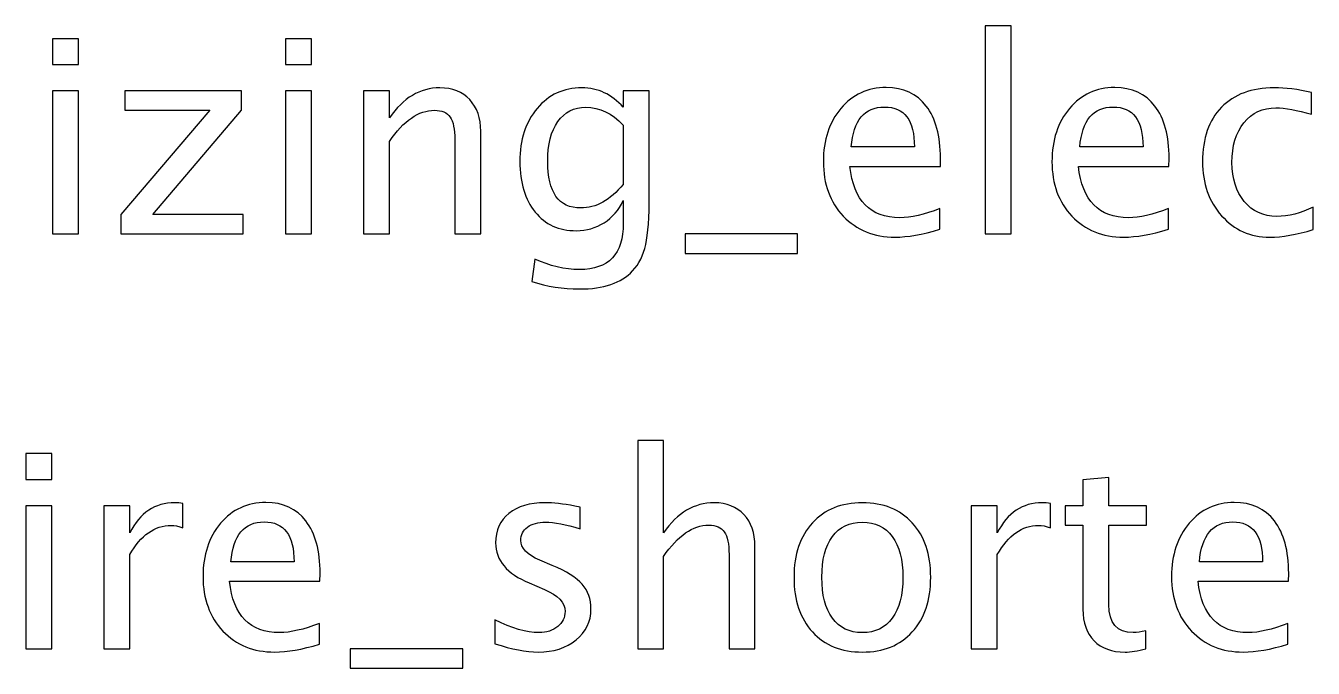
# Model space of a CAD drawing. Header units: centimetres. Extents: x -12.8 to 12.7, y -12.7 to 14.1.
# Drawn here: x 0.36 to 6.42, y 11.13 to 14.15 of the extents above; entities that cross this region are included whole.
import ezdxf

# ---------------------------------------------------------------- set-up
doc = ezdxf.new("R2010")
doc.units = ezdxf.units.CM
doc.header["$MEASUREMENT"] = 0
doc.layers.add('Layer 1', color=7, linetype='Continuous')

msp = doc.modelspace()

# ---------------------------------------------------------------- linework, layer by layer
at = {"layer": 'Layer 1'}
for points, knots in [([(4.87426, 13.17044), (4.87426, 13.17044), (4.87426, 14.14961), (4.87426, 14.14961), (4.87426, 14.14961), (4.87426, 14.14961), (4.99618, 14.14961), (4.99618, 14.14961), (4.99618, 14.14961), (4.99618, 14.14961), (4.99618, 13.17044), (4.99618, 13.17044), (4.99618, 13.17044), (4.99618, 13.17044), (4.87426, 13.17044), (4.87426, 13.17044)], [0, 0, 0, 0, 0.2, 0.2, 0.2, 0.2, 0.4, 0.4, 0.4, 0.4, 0.6, 0.6, 0.6, 0.6, 1, 1, 1, 1]), ([(0.48958, 13.96673), (0.48958, 13.96673), (0.48958, 14.08865), (0.48958, 14.08865), (0.48958, 14.08865), (0.48958, 14.08865), (0.6115, 14.08865), (0.6115, 14.08865), (0.6115, 14.08865), (0.6115, 14.08865), (0.6115, 13.96673), (0.6115, 13.96673), (0.6115, 13.96673), (0.6115, 13.96673), (0.48958, 13.96673), (0.48958, 13.96673)], [0, 0, 0, 0, 0.2, 0.2, 0.2, 0.2, 0.4, 0.4, 0.4, 0.4, 0.6, 0.6, 0.6, 0.6, 1, 1, 1, 1]), ([(1.58453, 13.96673), (1.58453, 13.96673), (1.58453, 14.08865), (1.58453, 14.08865), (1.58453, 14.08865), (1.58453, 14.08865), (1.70645, 14.08865), (1.70645, 14.08865), (1.70645, 14.08865), (1.70645, 14.08865), (1.70645, 13.96673), (1.70645, 13.96673), (1.70645, 13.96673), (1.70645, 13.96673), (1.58453, 13.96673), (1.58453, 13.96673)], [0, 0, 0, 0, 0.2, 0.2, 0.2, 0.2, 0.4, 0.4, 0.4, 0.4, 0.6, 0.6, 0.6, 0.6, 1, 1, 1, 1]), ([(0.48958, 13.17044), (0.48958, 13.17044), (0.48958, 13.84354), (0.48958, 13.84354), (0.48958, 13.84354), (0.48958, 13.84354), (0.6115, 13.84354), (0.6115, 13.84354), (0.6115, 13.84354), (0.6115, 13.84354), (0.6115, 13.17044), (0.6115, 13.17044), (0.6115, 13.17044), (0.6115, 13.17044), (0.48958, 13.17044), (0.48958, 13.17044)], [0, 0, 0, 0, 0.2, 0.2, 0.2, 0.2, 0.4, 0.4, 0.4, 0.4, 0.6, 0.6, 0.6, 0.6, 1, 1, 1, 1]), ([(0.81089, 13.17044), (0.81089, 13.17044), (0.81089, 13.26188), (0.81089, 13.26188), (0.81089, 13.26188), (0.81089, 13.26188), (1.22851, 13.7521), (1.22851, 13.7521), (1.22851, 13.7521), (1.22851, 13.7521), (0.83015, 13.7521), (0.83015, 13.7521), (0.83015, 13.7521), (0.83015, 13.7521), (0.83015, 13.84354), (0.83015, 13.84354), (0.83015, 13.84354), (0.83015, 13.84354), (1.37858, 13.84354), (1.37858, 13.84354), (1.37858, 13.84354), (1.37858, 13.84354), (1.37858, 13.7521), (1.37858, 13.7521), (1.37858, 13.7521), (1.37858, 13.7521), (0.96096, 13.26188), (0.96096, 13.26188), (0.96096, 13.26188), (0.96096, 13.26188), (1.3862, 13.26188), (1.3862, 13.26188), (1.3862, 13.26188), (1.3862, 13.26188), (1.3862, 13.17044), (1.3862, 13.17044), (1.3862, 13.17044), (1.3862, 13.17044), (0.81089, 13.17044), (0.81089, 13.17044)], [0, 0, 0, 0, 0.0909091, 0.0909091, 0.0909091, 0.0909091, 0.1818182, 0.1818182, 0.1818182, 0.1818182, 0.2727273, 0.2727273, 0.2727273, 0.2727273, 0.3636364, 0.3636364, 0.3636364, 0.3636364, 0.4545455, 0.4545455, 0.4545455, 0.4545455, 0.5454545, 0.5454545, 0.5454545, 0.5454545, 0.6363636, 0.6363636, 0.6363636, 0.6363636, 0.7272727, 0.7272727, 0.7272727, 0.7272727, 0.8181818, 0.8181818, 0.8181818, 0.8181818, 1, 1, 1, 1]), ([(1.58453, 13.17044), (1.58453, 13.17044), (1.58453, 13.84354), (1.58453, 13.84354), (1.58453, 13.84354), (1.58453, 13.84354), (1.70645, 13.84354), (1.70645, 13.84354), (1.70645, 13.84354), (1.70645, 13.84354), (1.70645, 13.17044), (1.70645, 13.17044), (1.70645, 13.17044), (1.70645, 13.17044), (1.58453, 13.17044), (1.58453, 13.17044)], [0, 0, 0, 0, 0.2, 0.2, 0.2, 0.2, 0.4, 0.4, 0.4, 0.4, 0.6, 0.6, 0.6, 0.6, 1, 1, 1, 1]), ([(1.95156, 13.17044), (1.95156, 13.17044), (1.95156, 13.84354), (1.95156, 13.84354), (1.95156, 13.84354), (1.95156, 13.84354), (2.07348, 13.84354), (2.07348, 13.84354), (2.07348, 13.84354), (2.07348, 13.84354), (2.07348, 13.71633), (2.07348, 13.71633), (2.07348, 13.71633), (2.13804, 13.81052), (2.2172, 13.85751), (2.31076, 13.85751), (2.31076, 13.85751), (2.3696, 13.85751), (2.41638, 13.8391), (2.45088, 13.80205), (2.45088, 13.80205), (2.48538, 13.76522), (2.50274, 13.71548), (2.50274, 13.65325), (2.50274, 13.65325), (2.50274, 13.65325), (2.50274, 13.17044), (2.50274, 13.17044), (2.50274, 13.17044), (2.50274, 13.17044), (2.38082, 13.17044), (2.38082, 13.17044), (2.38082, 13.17044), (2.38082, 13.17044), (2.38082, 13.61346), (2.38082, 13.61346), (2.38082, 13.61346), (2.38082, 13.66341), (2.37341, 13.69897), (2.35881, 13.72014), (2.35881, 13.72014), (2.34399, 13.74152), (2.31965, 13.7521), (2.28557, 13.7521), (2.28557, 13.7521), (2.21064, 13.7521), (2.13994, 13.70321), (2.07348, 13.60542), (2.07348, 13.60542), (2.07348, 13.60542), (2.07348, 13.17044), (2.07348, 13.17044), (2.07348, 13.17044), (2.07348, 13.17044), (1.95156, 13.17044), (1.95156, 13.17044)], [0, 0, 0, 0, 0.0666667, 0.0666667, 0.0666667, 0.0666667, 0.1333333, 0.1333333, 0.1333333, 0.1333333, 0.2, 0.2, 0.2, 0.2, 0.2666667, 0.2666667, 0.2666667, 0.2666667, 0.3333333, 0.3333333, 0.3333333, 0.3333333, 0.4, 0.4, 0.4, 0.4, 0.4666667, 0.4666667, 0.4666667, 0.4666667, 0.5333333, 0.5333333, 0.5333333, 0.5333333, 0.6, 0.6, 0.6, 0.6, 0.6666667, 0.6666667, 0.6666667, 0.6666667, 0.7333333, 0.7333333, 0.7333333, 0.7333333, 0.8, 0.8, 0.8, 0.8, 0.8666667, 0.8666667, 0.8666667, 0.8666667, 1, 1, 1, 1]), ([(2.74235, 12.94692), (2.74235, 12.94692), (2.75674, 13.05233), (2.75674, 13.05233), (2.75674, 13.05233), (2.82744, 13.01931), (2.8975, 13.0028), (2.96672, 13.0028), (2.96672, 13.0028), (3.10409, 13.0028), (3.17288, 13.07561), (3.17288, 13.22103), (3.17288, 13.22103), (3.17288, 13.22103), (3.17288, 13.32686), (3.17288, 13.32686), (3.17288, 13.32686), (3.15171, 13.2822), (3.12166, 13.2477), (3.0825, 13.22293), (3.0825, 13.22293), (3.04334, 13.19817), (2.99974, 13.18568), (2.95169, 13.18568), (2.95169, 13.18568), (2.8702, 13.18568), (2.80564, 13.21489), (2.75801, 13.27331), (2.75801, 13.27331), (2.71039, 13.33173), (2.68647, 13.41089), (2.68647, 13.5108), (2.68647, 13.5108), (2.68647, 13.61304), (2.71356, 13.69643), (2.76775, 13.76099), (2.76775, 13.76099), (2.82215, 13.82534), (2.89221, 13.85751), (2.97836, 13.85751), (2.97836, 13.85751), (3.05371, 13.85751), (3.11869, 13.82703), (3.17288, 13.76586), (3.17288, 13.76586), (3.17288, 13.76586), (3.17288, 13.84354), (3.17288, 13.84354), (3.17288, 13.84354), (3.17288, 13.84354), (3.2948, 13.84354), (3.2948, 13.84354), (3.2948, 13.84354), (3.2948, 13.84354), (3.2948, 13.35417), (3.2948, 13.35417), (3.2948, 13.35417), (3.2948, 13.24897), (3.2893, 13.17108), (3.27829, 13.12049), (3.27829, 13.12049), (3.2675, 13.0699), (3.24675, 13.02841), (3.2167, 12.99624), (3.2167, 12.99624), (3.16336, 12.93972), (3.07996, 12.91136), (2.96672, 12.91136), (2.96672, 12.91136), (2.88904, 12.91136), (2.81432, 12.92321), (2.74235, 12.94692)], [0, 0, 0, 0, 0.0526316, 0.0526316, 0.0526316, 0.0526316, 0.1052632, 0.1052632, 0.1052632, 0.1052632, 0.1578947, 0.1578947, 0.1578947, 0.1578947, 0.2105263, 0.2105263, 0.2105263, 0.2105263, 0.2631579, 0.2631579, 0.2631579, 0.2631579, 0.3157895, 0.3157895, 0.3157895, 0.3157895, 0.3684211, 0.3684211, 0.3684211, 0.3684211, 0.4210526, 0.4210526, 0.4210526, 0.4210526, 0.4736842, 0.4736842, 0.4736842, 0.4736842, 0.5263158, 0.5263158, 0.5263158, 0.5263158, 0.5789474, 0.5789474, 0.5789474, 0.5789474, 0.6315789, 0.6315789, 0.6315789, 0.6315789, 0.6842105, 0.6842105, 0.6842105, 0.6842105, 0.7368421, 0.7368421, 0.7368421, 0.7368421, 0.7894737, 0.7894737, 0.7894737, 0.7894737, 0.8421053, 0.8421053, 0.8421053, 0.8421053, 0.8947368, 0.8947368, 0.8947368, 0.8947368, 1, 1, 1, 1]), ([(4.66069, 13.19203), (4.57878, 13.16748), (4.50871, 13.1552), (4.45029, 13.1552), (4.45029, 13.1552), (4.3506, 13.1552), (4.26953, 13.18822), (4.20709, 13.25405), (4.20709, 13.25405), (4.14465, 13.31988), (4.11332, 13.40518), (4.11332, 13.51017), (4.11332, 13.51017), (4.11332, 13.61198), (4.14084, 13.69559), (4.19608, 13.76099), (4.19608, 13.76099), (4.25133, 13.82618), (4.32202, 13.85878), (4.40817, 13.85878), (4.40817, 13.85878), (4.48966, 13.85878), (4.55274, 13.82978), (4.59719, 13.77179), (4.59719, 13.77179), (4.64164, 13.71379), (4.66387, 13.63166), (4.66387, 13.52519), (4.66387, 13.52519), (4.66387, 13.52519), (4.66323, 13.48794), (4.66323, 13.48794), (4.66323, 13.48794), (4.66323, 13.48794), (4.23778, 13.48794), (4.23778, 13.48794), (4.23778, 13.48794), (4.25556, 13.32707), (4.33409, 13.24664), (4.47315, 13.24664), (4.47315, 13.24664), (4.52417, 13.24664), (4.58661, 13.26103), (4.66069, 13.28982), (4.66069, 13.28982), (4.66069, 13.28982), (4.66069, 13.19203), (4.66069, 13.19203)], [0, 0, 0, 0, 0.0769231, 0.0769231, 0.0769231, 0.0769231, 0.1538462, 0.1538462, 0.1538462, 0.1538462, 0.2307692, 0.2307692, 0.2307692, 0.2307692, 0.3076923, 0.3076923, 0.3076923, 0.3076923, 0.3846154, 0.3846154, 0.3846154, 0.3846154, 0.4615385, 0.4615385, 0.4615385, 0.4615385, 0.5384615, 0.5384615, 0.5384615, 0.5384615, 0.6153846, 0.6153846, 0.6153846, 0.6153846, 0.6923077, 0.6923077, 0.6923077, 0.6923077, 0.7692308, 0.7692308, 0.7692308, 0.7692308, 0.8461538, 0.8461538, 0.8461538, 0.8461538, 1, 1, 1, 1]), ([(5.73532, 13.19203), (5.65341, 13.16748), (5.58334, 13.1552), (5.52492, 13.1552), (5.52492, 13.1552), (5.42523, 13.1552), (5.34416, 13.18822), (5.28172, 13.25405), (5.28172, 13.25405), (5.21928, 13.31988), (5.18795, 13.40518), (5.18795, 13.51017), (5.18795, 13.51017), (5.18795, 13.61198), (5.21547, 13.69559), (5.27071, 13.76099), (5.27071, 13.76099), (5.32596, 13.82618), (5.39665, 13.85878), (5.4828, 13.85878), (5.4828, 13.85878), (5.56429, 13.85878), (5.62737, 13.82978), (5.67182, 13.77179), (5.67182, 13.77179), (5.71627, 13.71379), (5.7385, 13.63166), (5.7385, 13.52519), (5.7385, 13.52519), (5.7385, 13.52519), (5.73786, 13.48794), (5.73786, 13.48794), (5.73786, 13.48794), (5.73786, 13.48794), (5.31241, 13.48794), (5.31241, 13.48794), (5.31241, 13.48794), (5.33019, 13.32707), (5.40872, 13.24664), (5.54778, 13.24664), (5.54778, 13.24664), (5.5988, 13.24664), (5.66124, 13.26103), (5.73532, 13.28982), (5.73532, 13.28982), (5.73532, 13.28982), (5.73532, 13.19203), (5.73532, 13.19203)], [0, 0, 0, 0, 0.0769231, 0.0769231, 0.0769231, 0.0769231, 0.1538462, 0.1538462, 0.1538462, 0.1538462, 0.2307692, 0.2307692, 0.2307692, 0.2307692, 0.3076923, 0.3076923, 0.3076923, 0.3076923, 0.3846154, 0.3846154, 0.3846154, 0.3846154, 0.4615385, 0.4615385, 0.4615385, 0.4615385, 0.5384615, 0.5384615, 0.5384615, 0.5384615, 0.6153846, 0.6153846, 0.6153846, 0.6153846, 0.6923077, 0.6923077, 0.6923077, 0.6923077, 0.7692308, 0.7692308, 0.7692308, 0.7692308, 0.8461538, 0.8461538, 0.8461538, 0.8461538, 1, 1, 1, 1]), ([(6.41625, 13.19076), (6.3373, 13.16705), (6.26914, 13.1552), (6.21178, 13.1552), (6.21178, 13.1552), (6.12076, 13.1552), (6.04541, 13.18886), (5.98551, 13.25595), (5.98551, 13.25595), (5.92561, 13.32326), (5.89555, 13.40814), (5.89555, 13.51038), (5.89555, 13.51038), (5.89555, 13.6196), (5.92518, 13.7049), (5.98445, 13.76586), (5.98445, 13.76586), (6.04372, 13.82703), (6.12648, 13.85751), (6.23274, 13.85751), (6.23274, 13.85751), (6.28502, 13.85751), (6.34386, 13.85031), (6.40863, 13.83592), (6.40863, 13.83592), (6.40863, 13.83592), (6.40863, 13.73305), (6.40863, 13.73305), (6.40863, 13.73305), (6.33984, 13.75337), (6.28375, 13.76353), (6.24057, 13.76353), (6.24057, 13.76353), (6.17791, 13.76353), (6.12775, 13.74004), (6.09028, 13.69326), (6.09028, 13.69326), (6.05282, 13.64648), (6.03398, 13.58404), (6.03398, 13.50614), (6.03398, 13.50614), (6.03398, 13.43058), (6.05345, 13.36962), (6.09219, 13.32284), (6.09219, 13.32284), (6.13092, 13.27627), (6.18151, 13.25299), (6.24438, 13.25299), (6.24438, 13.25299), (6.30005, 13.25299), (6.3572, 13.26738), (6.41625, 13.29617), (6.41625, 13.29617), (6.41625, 13.29617), (6.41625, 13.19076), (6.41625, 13.19076)], [0, 0, 0, 0, 0.0666667, 0.0666667, 0.0666667, 0.0666667, 0.1333333, 0.1333333, 0.1333333, 0.1333333, 0.2, 0.2, 0.2, 0.2, 0.2666667, 0.2666667, 0.2666667, 0.2666667, 0.3333333, 0.3333333, 0.3333333, 0.3333333, 0.4, 0.4, 0.4, 0.4, 0.4666667, 0.4666667, 0.4666667, 0.4666667, 0.5333333, 0.5333333, 0.5333333, 0.5333333, 0.6, 0.6, 0.6, 0.6, 0.6666667, 0.6666667, 0.6666667, 0.6666667, 0.7333333, 0.7333333, 0.7333333, 0.7333333, 0.8, 0.8, 0.8, 0.8, 0.8666667, 0.8666667, 0.8666667, 0.8666667, 1, 1, 1, 1]), ([(3.17288, 13.40327), (3.17288, 13.40327), (3.17288, 13.68246), (3.17288, 13.68246), (3.17288, 13.68246), (3.11912, 13.73813), (3.06049, 13.76607), (2.9972, 13.76607), (2.9972, 13.76607), (2.94089, 13.76607), (2.89687, 13.74363), (2.86512, 13.69855), (2.86512, 13.69855), (2.83316, 13.65368), (2.81728, 13.59123), (2.81728, 13.51165), (2.81728, 13.51165), (2.81728, 13.36539), (2.86914, 13.29236), (2.97307, 13.29236), (2.97307, 13.29236), (3.04376, 13.29236), (3.11044, 13.3294), (3.17288, 13.40327)], [0, 0, 0, 0, 0.1428571, 0.1428571, 0.1428571, 0.1428571, 0.2857143, 0.2857143, 0.2857143, 0.2857143, 0.4285714, 0.4285714, 0.4285714, 0.4285714, 0.5714286, 0.5714286, 0.5714286, 0.5714286, 0.7142857, 0.7142857, 0.7142857, 0.7142857, 1, 1, 1, 1]), ([(4.24413, 13.57938), (4.24413, 13.57938), (4.54131, 13.57938), (4.54131, 13.57938), (4.54131, 13.57938), (4.54131, 13.70469), (4.49453, 13.76734), (4.40119, 13.76734), (4.40119, 13.76734), (4.30721, 13.76734), (4.25493, 13.70469), (4.24413, 13.57938)], [0, 0, 0, 0, 0.25, 0.25, 0.25, 0.25, 0.5, 0.5, 0.5, 0.5, 1, 1, 1, 1]), ([(5.31876, 13.57938), (5.31876, 13.57938), (5.61594, 13.57938), (5.61594, 13.57938), (5.61594, 13.57938), (5.61594, 13.70469), (5.56916, 13.76734), (5.47582, 13.76734), (5.47582, 13.76734), (5.38184, 13.76734), (5.32956, 13.70469), (5.31876, 13.57938)], [0, 0, 0, 0, 0.25, 0.25, 0.25, 0.25, 0.5, 0.5, 0.5, 0.5, 1, 1, 1, 1]), ([(3.46308, 13.079), (3.46308, 13.079), (3.46308, 13.17044), (3.46308, 13.17044), (3.46308, 13.17044), (3.46308, 13.17044), (3.9914, 13.17044), (3.9914, 13.17044), (3.9914, 13.17044), (3.9914, 13.17044), (3.9914, 13.079), (3.9914, 13.079), (3.9914, 13.079), (3.9914, 13.079), (3.46308, 13.079), (3.46308, 13.079)], [0, 0, 0, 0, 0.2, 0.2, 0.2, 0.2, 0.4, 0.4, 0.4, 0.4, 0.6, 0.6, 0.6, 0.6, 1, 1, 1, 1]), ([(3.24041, 11.21887), (3.24041, 11.21887), (3.24041, 12.19804), (3.24041, 12.19804), (3.24041, 12.19804), (3.24041, 12.19804), (3.36233, 12.19804), (3.36233, 12.19804), (3.36233, 12.19804), (3.36233, 12.19804), (3.36233, 11.76476), (3.36233, 11.76476), (3.36233, 11.76476), (3.42689, 11.85895), (3.50605, 11.90594), (3.59961, 11.90594), (3.59961, 11.90594), (3.65845, 11.90594), (3.70523, 11.88753), (3.73973, 11.85048), (3.73973, 11.85048), (3.77423, 11.81365), (3.79159, 11.76391), (3.79159, 11.70168), (3.79159, 11.70168), (3.79159, 11.70168), (3.79159, 11.21887), (3.79159, 11.21887), (3.79159, 11.21887), (3.79159, 11.21887), (3.66967, 11.21887), (3.66967, 11.21887), (3.66967, 11.21887), (3.66967, 11.21887), (3.66967, 11.66189), (3.66967, 11.66189), (3.66967, 11.66189), (3.66967, 11.71184), (3.66226, 11.7474), (3.64766, 11.76857), (3.64766, 11.76857), (3.63284, 11.78995), (3.6085, 11.80053), (3.57442, 11.80053), (3.57442, 11.80053), (3.49949, 11.80053), (3.42879, 11.75164), (3.36233, 11.65385), (3.36233, 11.65385), (3.36233, 11.65385), (3.36233, 11.21887), (3.36233, 11.21887), (3.36233, 11.21887), (3.36233, 11.21887), (3.24041, 11.21887), (3.24041, 11.21887)], [0, 0, 0, 0, 0.0666667, 0.0666667, 0.0666667, 0.0666667, 0.1333333, 0.1333333, 0.1333333, 0.1333333, 0.2, 0.2, 0.2, 0.2, 0.2666667, 0.2666667, 0.2666667, 0.2666667, 0.3333333, 0.3333333, 0.3333333, 0.3333333, 0.4, 0.4, 0.4, 0.4, 0.4666667, 0.4666667, 0.4666667, 0.4666667, 0.5333333, 0.5333333, 0.5333333, 0.5333333, 0.6, 0.6, 0.6, 0.6, 0.6666667, 0.6666667, 0.6666667, 0.6666667, 0.7333333, 0.7333333, 0.7333333, 0.7333333, 0.8, 0.8, 0.8, 0.8, 0.8666667, 0.8666667, 0.8666667, 0.8666667, 1, 1, 1, 1]), ([(0.36365, 12.01516), (0.36365, 12.01516), (0.36365, 12.13708), (0.36365, 12.13708), (0.36365, 12.13708), (0.36365, 12.13708), (0.48557, 12.13708), (0.48557, 12.13708), (0.48557, 12.13708), (0.48557, 12.13708), (0.48557, 12.01516), (0.48557, 12.01516), (0.48557, 12.01516), (0.48557, 12.01516), (0.36365, 12.01516), (0.36365, 12.01516)], [0, 0, 0, 0, 0.2, 0.2, 0.2, 0.2, 0.4, 0.4, 0.4, 0.4, 0.6, 0.6, 0.6, 0.6, 1, 1, 1, 1]), ([(5.62949, 11.21908), (5.59181, 11.20871), (5.55901, 11.20363), (5.53128, 11.20363), (5.53128, 11.20363), (5.46905, 11.20363), (5.42058, 11.22141), (5.38586, 11.25697), (5.38586, 11.25697), (5.35094, 11.29253), (5.33358, 11.34185), (5.33358, 11.40514), (5.33358, 11.40514), (5.33358, 11.40514), (5.33358, 11.80053), (5.33358, 11.80053), (5.33358, 11.80053), (5.33358, 11.80053), (5.24934, 11.80053), (5.24934, 11.80053), (5.24934, 11.80053), (5.24934, 11.80053), (5.24934, 11.89197), (5.24934, 11.89197), (5.24934, 11.89197), (5.24934, 11.89197), (5.33358, 11.89197), (5.33358, 11.89197), (5.33358, 11.89197), (5.33358, 11.89197), (5.33358, 12.01368), (5.33358, 12.01368), (5.33358, 12.01368), (5.33358, 12.01368), (5.4555, 12.02532), (5.4555, 12.02532), (5.4555, 12.02532), (5.4555, 12.02532), (5.4555, 11.89197), (5.4555, 11.89197), (5.4555, 11.89197), (5.4555, 11.89197), (5.63203, 11.89197), (5.63203, 11.89197), (5.63203, 11.89197), (5.63203, 11.89197), (5.63203, 11.80053), (5.63203, 11.80053), (5.63203, 11.80053), (5.63203, 11.80053), (5.4555, 11.80053), (5.4555, 11.80053), (5.4555, 11.80053), (5.4555, 11.80053), (5.4555, 11.42715), (5.4555, 11.42715), (5.4555, 11.42715), (5.4555, 11.3391), (5.49381, 11.29507), (5.57022, 11.29507), (5.57022, 11.29507), (5.58652, 11.29507), (5.60621, 11.29782), (5.62949, 11.30311), (5.62949, 11.30311), (5.62949, 11.30311), (5.62949, 11.21908), (5.62949, 11.21908)], [0, 0, 0, 0, 0.0555556, 0.0555556, 0.0555556, 0.0555556, 0.1111111, 0.1111111, 0.1111111, 0.1111111, 0.1666667, 0.1666667, 0.1666667, 0.1666667, 0.2222222, 0.2222222, 0.2222222, 0.2222222, 0.2777778, 0.2777778, 0.2777778, 0.2777778, 0.3333333, 0.3333333, 0.3333333, 0.3333333, 0.3888889, 0.3888889, 0.3888889, 0.3888889, 0.4444444, 0.4444444, 0.4444444, 0.4444444, 0.5, 0.5, 0.5, 0.5, 0.5555556, 0.5555556, 0.5555556, 0.5555556, 0.6111111, 0.6111111, 0.6111111, 0.6111111, 0.6666667, 0.6666667, 0.6666667, 0.6666667, 0.7222222, 0.7222222, 0.7222222, 0.7222222, 0.7777778, 0.7777778, 0.7777778, 0.7777778, 0.8333333, 0.8333333, 0.8333333, 0.8333333, 0.8888889, 0.8888889, 0.8888889, 0.8888889, 1, 1, 1, 1]), ([(0.36365, 11.21887), (0.36365, 11.21887), (0.36365, 11.89197), (0.36365, 11.89197), (0.36365, 11.89197), (0.36365, 11.89197), (0.48557, 11.89197), (0.48557, 11.89197), (0.48557, 11.89197), (0.48557, 11.89197), (0.48557, 11.21887), (0.48557, 11.21887), (0.48557, 11.21887), (0.48557, 11.21887), (0.36365, 11.21887), (0.36365, 11.21887)], [0, 0, 0, 0, 0.2, 0.2, 0.2, 0.2, 0.4, 0.4, 0.4, 0.4, 0.6, 0.6, 0.6, 0.6, 1, 1, 1, 1]), ([(0.73068, 11.21887), (0.73068, 11.21887), (0.73068, 11.89197), (0.73068, 11.89197), (0.73068, 11.89197), (0.73068, 11.89197), (0.8526, 11.89197), (0.8526, 11.89197), (0.8526, 11.89197), (0.8526, 11.89197), (0.8526, 11.76476), (0.8526, 11.76476), (0.8526, 11.76476), (0.90107, 11.85895), (0.97135, 11.90594), (1.06363, 11.90594), (1.06363, 11.90594), (1.07612, 11.90594), (1.08924, 11.90488), (1.10279, 11.90277), (1.10279, 11.90277), (1.10279, 11.90277), (1.10279, 11.78868), (1.10279, 11.78868), (1.10279, 11.78868), (1.08162, 11.79566), (1.063, 11.79926), (1.04691, 11.79926), (1.04691, 11.79926), (0.96944, 11.79926), (0.90467, 11.75354), (0.8526, 11.66189), (0.8526, 11.66189), (0.8526, 11.66189), (0.8526, 11.21887), (0.8526, 11.21887), (0.8526, 11.21887), (0.8526, 11.21887), (0.73068, 11.21887), (0.73068, 11.21887)], [0, 0, 0, 0, 0.0909091, 0.0909091, 0.0909091, 0.0909091, 0.1818182, 0.1818182, 0.1818182, 0.1818182, 0.2727273, 0.2727273, 0.2727273, 0.2727273, 0.3636364, 0.3636364, 0.3636364, 0.3636364, 0.4545455, 0.4545455, 0.4545455, 0.4545455, 0.5454545, 0.5454545, 0.5454545, 0.5454545, 0.6363636, 0.6363636, 0.6363636, 0.6363636, 0.7272727, 0.7272727, 0.7272727, 0.7272727, 0.8181818, 0.8181818, 0.8181818, 0.8181818, 1, 1, 1, 1]), ([(1.74435, 11.24046), (1.66244, 11.21591), (1.59237, 11.20363), (1.53395, 11.20363), (1.53395, 11.20363), (1.43426, 11.20363), (1.35319, 11.23665), (1.29075, 11.30248), (1.29075, 11.30248), (1.22831, 11.36831), (1.19698, 11.45361), (1.19698, 11.5586), (1.19698, 11.5586), (1.19698, 11.66041), (1.2245, 11.74402), (1.27974, 11.80942), (1.27974, 11.80942), (1.33499, 11.87461), (1.40568, 11.90721), (1.49183, 11.90721), (1.49183, 11.90721), (1.57332, 11.90721), (1.6364, 11.87821), (1.68085, 11.82022), (1.68085, 11.82022), (1.7253, 11.76222), (1.74753, 11.68009), (1.74753, 11.57362), (1.74753, 11.57362), (1.74753, 11.57362), (1.74689, 11.53637), (1.74689, 11.53637), (1.74689, 11.53637), (1.74689, 11.53637), (1.32144, 11.53637), (1.32144, 11.53637), (1.32144, 11.53637), (1.33922, 11.3755), (1.41775, 11.29507), (1.55681, 11.29507), (1.55681, 11.29507), (1.60783, 11.29507), (1.67027, 11.30946), (1.74435, 11.33825), (1.74435, 11.33825), (1.74435, 11.33825), (1.74435, 11.24046), (1.74435, 11.24046)], [0, 0, 0, 0, 0.0769231, 0.0769231, 0.0769231, 0.0769231, 0.1538462, 0.1538462, 0.1538462, 0.1538462, 0.2307692, 0.2307692, 0.2307692, 0.2307692, 0.3076923, 0.3076923, 0.3076923, 0.3076923, 0.3846154, 0.3846154, 0.3846154, 0.3846154, 0.4615385, 0.4615385, 0.4615385, 0.4615385, 0.5384615, 0.5384615, 0.5384615, 0.5384615, 0.6153846, 0.6153846, 0.6153846, 0.6153846, 0.6923077, 0.6923077, 0.6923077, 0.6923077, 0.7692308, 0.7692308, 0.7692308, 0.7692308, 0.8461538, 0.8461538, 0.8461538, 0.8461538, 1, 1, 1, 1]), ([(2.56879, 11.243), (2.56879, 11.243), (2.56879, 11.35476), (2.56879, 11.35476), (2.56879, 11.35476), (2.64859, 11.31497), (2.7178, 11.29507), (2.77686, 11.29507), (2.77686, 11.29507), (2.812, 11.29507), (2.84121, 11.3046), (2.86428, 11.32365), (2.86428, 11.32365), (2.88735, 11.34248), (2.89899, 11.36619), (2.89899, 11.39477), (2.89899, 11.39477), (2.89899, 11.43646), (2.86661, 11.47097), (2.80184, 11.49827), (2.80184, 11.49827), (2.80184, 11.49827), (2.7305, 11.52854), (2.7305, 11.52854), (2.7305, 11.52854), (2.62531, 11.57214), (2.5726, 11.63522), (2.5726, 11.71713), (2.5726, 11.71713), (2.5726, 11.77577), (2.59334, 11.82191), (2.63483, 11.85556), (2.63483, 11.85556), (2.67632, 11.88922), (2.73326, 11.90594), (2.80543, 11.90594), (2.80543, 11.90594), (2.8429, 11.90594), (2.88947, 11.90086), (2.94471, 11.89049), (2.94471, 11.89049), (2.94471, 11.89049), (2.97011, 11.88562), (2.97011, 11.88562), (2.97011, 11.88562), (2.97011, 11.88562), (2.97011, 11.78402), (2.97011, 11.78402), (2.97011, 11.78402), (2.90217, 11.80434), (2.84798, 11.8145), (2.80755, 11.8145), (2.80755, 11.8145), (2.77199, 11.8145), (2.74384, 11.80667), (2.72246, 11.79122), (2.72246, 11.79122), (2.70129, 11.77577), (2.69071, 11.75502), (2.69071, 11.72899), (2.69071, 11.72899), (2.69071, 11.69237), (2.72034, 11.66125), (2.77982, 11.63607), (2.77982, 11.63607), (2.77982, 11.63607), (2.83845, 11.6113), (2.83845, 11.6113), (2.83845, 11.6113), (2.90492, 11.58336), (2.95191, 11.55373), (2.97942, 11.52261), (2.97942, 11.52261), (3.00715, 11.4915), (3.02091, 11.45255), (3.02091, 11.40598), (3.02091, 11.40598), (3.02091, 11.34693), (2.99763, 11.29846), (2.95085, 11.26057), (2.95085, 11.26057), (2.90428, 11.22268), (2.84459, 11.20363), (2.77199, 11.20363), (2.77199, 11.20363), (2.71611, 11.20363), (2.64859, 11.21675), (2.56879, 11.243)], [0, 0, 0, 0, 0.0434783, 0.0434783, 0.0434783, 0.0434783, 0.0869565, 0.0869565, 0.0869565, 0.0869565, 0.1304348, 0.1304348, 0.1304348, 0.1304348, 0.173913, 0.173913, 0.173913, 0.173913, 0.2173913, 0.2173913, 0.2173913, 0.2173913, 0.2608696, 0.2608696, 0.2608696, 0.2608696, 0.3043478, 0.3043478, 0.3043478, 0.3043478, 0.3478261, 0.3478261, 0.3478261, 0.3478261, 0.3913043, 0.3913043, 0.3913043, 0.3913043, 0.4347826, 0.4347826, 0.4347826, 0.4347826, 0.4782609, 0.4782609, 0.4782609, 0.4782609, 0.5217391, 0.5217391, 0.5217391, 0.5217391, 0.5652174, 0.5652174, 0.5652174, 0.5652174, 0.6086957, 0.6086957, 0.6086957, 0.6086957, 0.6521739, 0.6521739, 0.6521739, 0.6521739, 0.6956522, 0.6956522, 0.6956522, 0.6956522, 0.7391304, 0.7391304, 0.7391304, 0.7391304, 0.7826087, 0.7826087, 0.7826087, 0.7826087, 0.826087, 0.826087, 0.826087, 0.826087, 0.8695652, 0.8695652, 0.8695652, 0.8695652, 0.9130435, 0.9130435, 0.9130435, 0.9130435, 1, 1, 1, 1]), ([(4.29663, 11.20363), (4.19778, 11.20363), (4.11947, 11.23517), (4.06189, 11.29825), (4.06189, 11.29825), (4.00411, 11.36132), (3.97532, 11.44705), (3.97532, 11.55521), (3.97532, 11.55521), (3.97532, 11.66316), (4.00411, 11.74867), (4.06189, 11.81154), (4.06189, 11.81154), (4.11947, 11.8744), (4.19778, 11.90594), (4.29663, 11.90594), (4.29663, 11.90594), (4.39548, 11.90594), (4.4738, 11.8744), (4.53137, 11.81154), (4.53137, 11.81154), (4.58915, 11.74867), (4.61794, 11.66316), (4.61794, 11.55521), (4.61794, 11.55521), (4.61794, 11.44705), (4.58915, 11.36132), (4.53137, 11.29825), (4.53137, 11.29825), (4.4738, 11.23517), (4.39548, 11.20363), (4.29663, 11.20363)], [0, 0, 0, 0, 0.1111111, 0.1111111, 0.1111111, 0.1111111, 0.2222222, 0.2222222, 0.2222222, 0.2222222, 0.3333333, 0.3333333, 0.3333333, 0.3333333, 0.4444444, 0.4444444, 0.4444444, 0.4444444, 0.5555556, 0.5555556, 0.5555556, 0.5555556, 0.6666667, 0.6666667, 0.6666667, 0.6666667, 0.7777778, 0.7777778, 0.7777778, 0.7777778, 1, 1, 1, 1]), ([(4.80886, 11.21887), (4.80886, 11.21887), (4.80886, 11.89197), (4.80886, 11.89197), (4.80886, 11.89197), (4.80886, 11.89197), (4.93078, 11.89197), (4.93078, 11.89197), (4.93078, 11.89197), (4.93078, 11.89197), (4.93078, 11.76476), (4.93078, 11.76476), (4.93078, 11.76476), (4.97925, 11.85895), (5.04953, 11.90594), (5.14181, 11.90594), (5.14181, 11.90594), (5.1543, 11.90594), (5.16742, 11.90488), (5.18097, 11.90277), (5.18097, 11.90277), (5.18097, 11.90277), (5.18097, 11.78868), (5.18097, 11.78868), (5.18097, 11.78868), (5.1598, 11.79566), (5.14118, 11.79926), (5.12509, 11.79926), (5.12509, 11.79926), (5.04762, 11.79926), (4.98285, 11.75354), (4.93078, 11.66189), (4.93078, 11.66189), (4.93078, 11.66189), (4.93078, 11.21887), (4.93078, 11.21887), (4.93078, 11.21887), (4.93078, 11.21887), (4.80886, 11.21887), (4.80886, 11.21887)], [0, 0, 0, 0, 0.0909091, 0.0909091, 0.0909091, 0.0909091, 0.1818182, 0.1818182, 0.1818182, 0.1818182, 0.2727273, 0.2727273, 0.2727273, 0.2727273, 0.3636364, 0.3636364, 0.3636364, 0.3636364, 0.4545455, 0.4545455, 0.4545455, 0.4545455, 0.5454545, 0.5454545, 0.5454545, 0.5454545, 0.6363636, 0.6363636, 0.6363636, 0.6363636, 0.7272727, 0.7272727, 0.7272727, 0.7272727, 0.8181818, 0.8181818, 0.8181818, 0.8181818, 1, 1, 1, 1]), ([(6.29751, 11.24046), (6.2156, 11.21591), (6.14553, 11.20363), (6.08711, 11.20363), (6.08711, 11.20363), (5.98742, 11.20363), (5.90635, 11.23665), (5.84391, 11.30248), (5.84391, 11.30248), (5.78147, 11.36831), (5.75014, 11.45361), (5.75014, 11.5586), (5.75014, 11.5586), (5.75014, 11.66041), (5.77766, 11.74402), (5.8329, 11.80942), (5.8329, 11.80942), (5.88815, 11.87461), (5.95884, 11.90721), (6.04499, 11.90721), (6.04499, 11.90721), (6.12648, 11.90721), (6.18956, 11.87821), (6.23401, 11.82022), (6.23401, 11.82022), (6.27846, 11.76222), (6.30069, 11.68009), (6.30069, 11.57362), (6.30069, 11.57362), (6.30069, 11.57362), (6.30005, 11.53637), (6.30005, 11.53637), (6.30005, 11.53637), (6.30005, 11.53637), (5.8746, 11.53637), (5.8746, 11.53637), (5.8746, 11.53637), (5.89238, 11.3755), (5.97091, 11.29507), (6.10997, 11.29507), (6.10997, 11.29507), (6.16099, 11.29507), (6.22343, 11.30946), (6.29751, 11.33825), (6.29751, 11.33825), (6.29751, 11.33825), (6.29751, 11.24046), (6.29751, 11.24046)], [0, 0, 0, 0, 0.0769231, 0.0769231, 0.0769231, 0.0769231, 0.1538462, 0.1538462, 0.1538462, 0.1538462, 0.2307692, 0.2307692, 0.2307692, 0.2307692, 0.3076923, 0.3076923, 0.3076923, 0.3076923, 0.3846154, 0.3846154, 0.3846154, 0.3846154, 0.4615385, 0.4615385, 0.4615385, 0.4615385, 0.5384615, 0.5384615, 0.5384615, 0.5384615, 0.6153846, 0.6153846, 0.6153846, 0.6153846, 0.6923077, 0.6923077, 0.6923077, 0.6923077, 0.7692308, 0.7692308, 0.7692308, 0.7692308, 0.8461538, 0.8461538, 0.8461538, 0.8461538, 1, 1, 1, 1]), ([(1.32779, 11.62781), (1.32779, 11.62781), (1.62497, 11.62781), (1.62497, 11.62781), (1.62497, 11.62781), (1.62497, 11.75312), (1.57819, 11.81577), (1.48485, 11.81577), (1.48485, 11.81577), (1.39087, 11.81577), (1.33859, 11.75312), (1.32779, 11.62781)], [0, 0, 0, 0, 0.25, 0.25, 0.25, 0.25, 0.5, 0.5, 0.5, 0.5, 1, 1, 1, 1]), ([(4.29642, 11.29507), (4.35674, 11.29507), (4.40373, 11.31772), (4.43718, 11.36323), (4.43718, 11.36323), (4.47041, 11.40852), (4.48713, 11.47266), (4.48713, 11.55521), (4.48713, 11.55521), (4.48713, 11.63755), (4.47041, 11.70147), (4.43718, 11.74677), (4.43718, 11.74677), (4.40373, 11.79185), (4.35674, 11.8145), (4.29642, 11.8145), (4.29642, 11.8145), (4.23588, 11.8145), (4.18889, 11.79185), (4.15587, 11.74677), (4.15587, 11.74677), (4.12264, 11.70147), (4.10613, 11.63755), (4.10613, 11.55521), (4.10613, 11.55521), (4.10613, 11.47266), (4.12264, 11.40852), (4.15587, 11.36323), (4.15587, 11.36323), (4.18889, 11.31772), (4.23588, 11.29507), (4.29642, 11.29507)], [0, 0, 0, 0, 0.1111111, 0.1111111, 0.1111111, 0.1111111, 0.2222222, 0.2222222, 0.2222222, 0.2222222, 0.3333333, 0.3333333, 0.3333333, 0.3333333, 0.4444444, 0.4444444, 0.4444444, 0.4444444, 0.5555556, 0.5555556, 0.5555556, 0.5555556, 0.6666667, 0.6666667, 0.6666667, 0.6666667, 0.7777778, 0.7777778, 0.7777778, 0.7777778, 1, 1, 1, 1]), ([(5.88095, 11.62781), (5.88095, 11.62781), (6.17813, 11.62781), (6.17813, 11.62781), (6.17813, 11.62781), (6.17813, 11.75312), (6.13135, 11.81577), (6.03801, 11.81577), (6.03801, 11.81577), (5.94403, 11.81577), (5.89175, 11.75312), (5.88095, 11.62781)], [0, 0, 0, 0, 0.25, 0.25, 0.25, 0.25, 0.5, 0.5, 0.5, 0.5, 1, 1, 1, 1]), ([(1.88934, 11.12743), (1.88934, 11.12743), (1.88934, 11.21887), (1.88934, 11.21887), (1.88934, 11.21887), (1.88934, 11.21887), (2.41766, 11.21887), (2.41766, 11.21887), (2.41766, 11.21887), (2.41766, 11.21887), (2.41766, 11.12743), (2.41766, 11.12743), (2.41766, 11.12743), (2.41766, 11.12743), (1.88934, 11.12743), (1.88934, 11.12743)], [0, 0, 0, 0, 0.2, 0.2, 0.2, 0.2, 0.4, 0.4, 0.4, 0.4, 0.6, 0.6, 0.6, 0.6, 1, 1, 1, 1])]:
    msp.add_open_spline(points, degree=3, knots=knots, dxfattribs=at)

doc.saveas('drawing.dxf')
